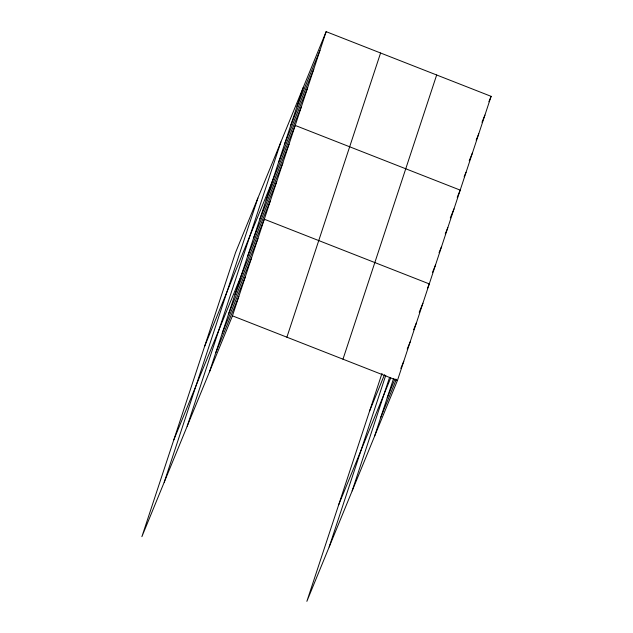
<?xml version="1.0" encoding="UTF-8"?>
<svg xmlns="http://www.w3.org/2000/svg" width="633" height="633" viewBox="0 0 633 633"><rect width="100%" height="100%" fill="white"/><g stroke="black" fill="none" stroke-linecap="round" stroke-linejoin="round"><path stroke-width="0.95" d="M164.208 482.259L257.892 198.058M187.194 426.199L280.878 142.006M209.507 371.793L303.191 87.599M326.137 31.65L235.579 252.464L141.887 536.665L232.453 315.843L326.137 31.65L491.113 96.335L397.421 380.536L306.863 601.35L381.992 373.423M286.891 337.191L380.583 52.998M342.983 359.188L436.667 74.987M329.176 546.944L385.758 375.29M352.162 490.884L389.58 377.379M374.475 436.477L393.591 378.502M297.012 106.352L319.958 50.411M290.832 125.112L313.77 69.163M284.644 143.865L307.591 87.924M278.465 162.626L301.411 106.676M204.657 346.251L295.223 125.437L460.191 190.122L457.232 197.338M266.097 200.139L289.044 144.189M259.91 218.899L282.856 162.95M253.73 237.652L276.676 181.703M247.543 256.412L270.489 200.463M173.743 440.038L264.309 219.224L429.277 283.908L427.425 288.419M234.993 294.495L257.94 238.546M228.624 313.818L251.57 257.868M222.254 333.14L245.193 277.199M215.877 352.47L238.823 296.521M488.89 101.747L491.113 96.335M481.966 122.311L484.925 115.095M476.151 140.17L478.746 133.848M469.227 160.727L472.558 152.608M464.155 176.781L466.007 172.263M369.632 410.936L384.508 374.665M450.308 217.902L454.011 208.874M445.236 233.949L447.824 227.635M439.049 252.709L441.644 246.395M432.497 272.364L435.457 265.148M338.71 504.723L390.711 377.941M419.204 312.251L422.907 303.231M413.578 329.777L416.538 322.553M387.222 397.825L394.992 378.882M407.201 349.099L410.168 341.883M380.852 417.155L396.393 379.254M400.831 368.43L403.791 361.206M232.453 315.843L397.421 380.536"/></g></svg>
